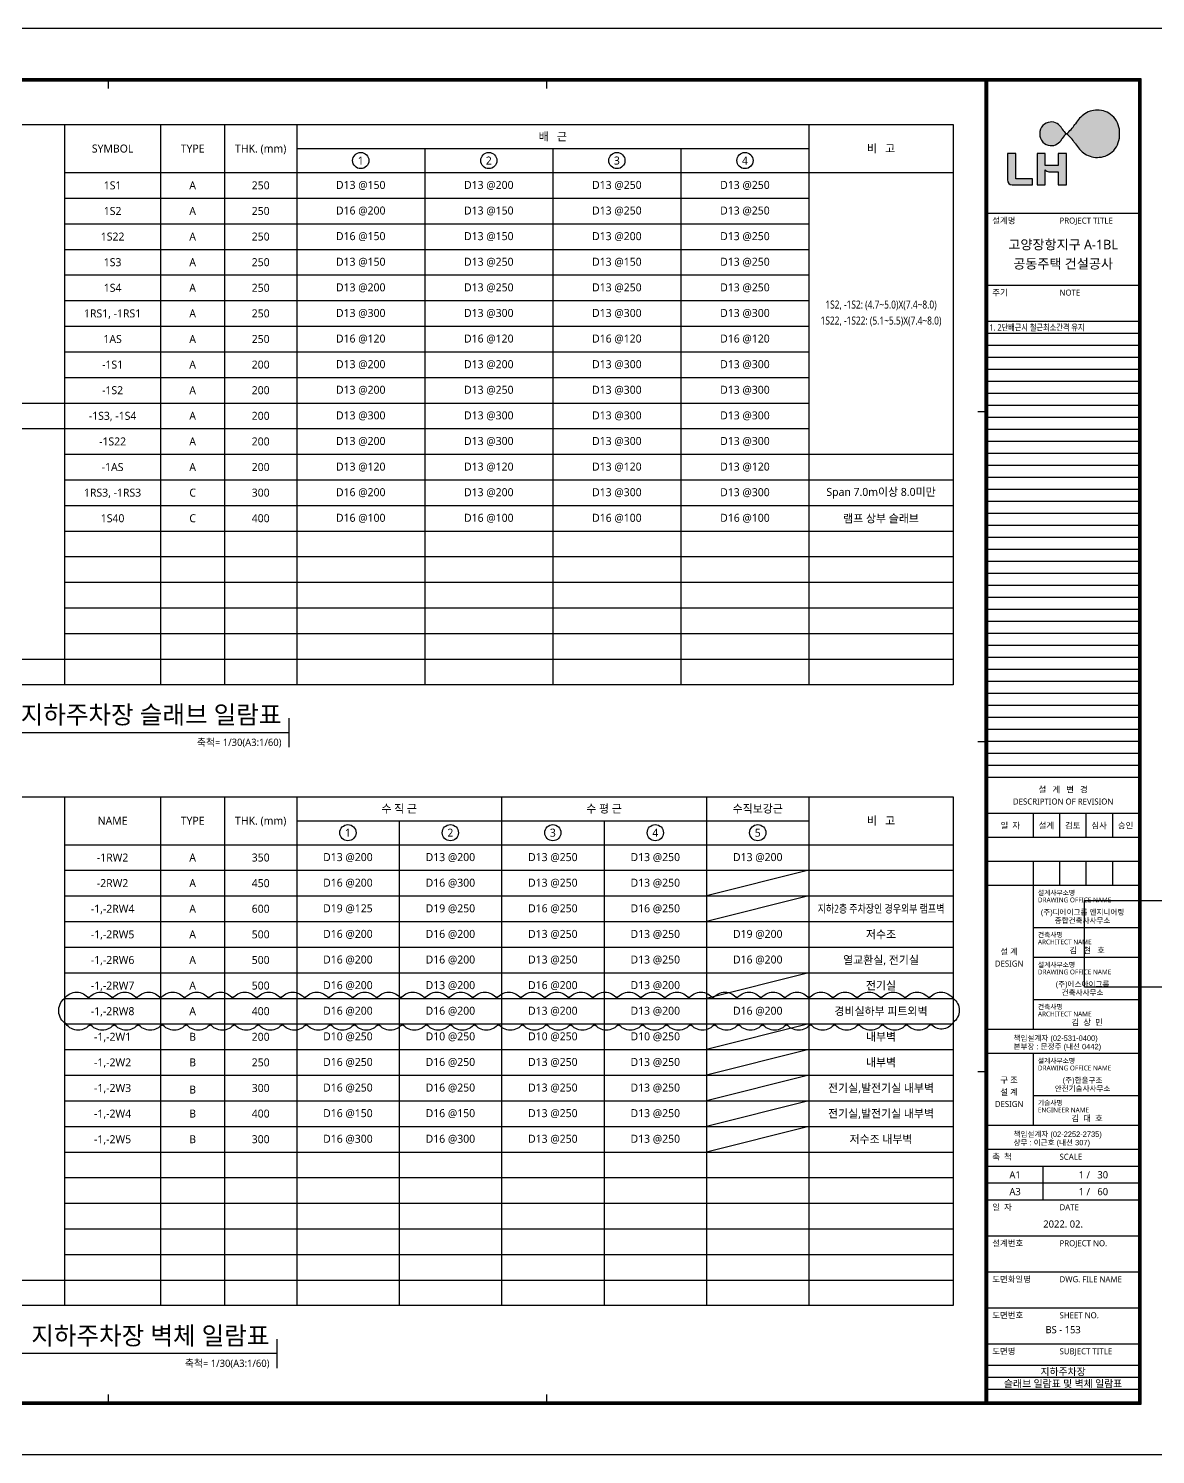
# Model space of a CAD drawing. Header units: millimetres. Extents: x 321717 to 696608, y -514806 to -16026.
# Drawn here: x 389763 to 403842, y -485163 to -467343 of the extents above; entities that cross this region are included whole.
import ezdxf
from ezdxf.enums import TextEntityAlignment as Align

# ---------------------------------------------------------------- set-up
doc = ezdxf.new("R2010")
doc.units = ezdxf.units.MM
doc.header["$LTSCALE"] = 65
doc.linetypes.add('FORM_고양장항A-1BL-S$0$HID', pattern=[2.3, 1.5, -0.8])
doc.layers.get('Defpoints').update_dxf_attribs({"color": 145})
doc.layers.add('220126', color=181, linetype='Continuous', plot=False)
doc.layers.add('FORM_고양장항A-1BL-S$0$DEFPOINT', color=144, linetype='Continuous', plot=False)
for name, color, linetype in [('FORM_고양장항A-1BL-S$0$FORM', 7, 'Continuous'), ('FORM_고양장항A-1BL-S$0$FTEXT', 3, 'Continuous'), ('FORM_고양장항A-1BL-S$0$LH마크', 253, 'Continuous'), ('FORM_고양장항A-1BL-S$0$TEXT', 3, 'Continuous'), ('FORM_고양장항A-1BL-S$0$시흥장현 A-9BL(건축폼)$0$FORM TEXT', 7, 'Continuous'), ('LINE', 7, 'Continuous')]:
    doc.layers.add(name, color=color, linetype=linetype)
doc.layers.add('TEXT', color=3, linetype='Continuous', lineweight=9)
doc.styles.add('FORM_고양장항A-1BL-S$0$맑은고딕', font='malgun_0.ttf')
doc.styles.add('FORM_고양장항A-1BL-S$0$시흥장현 A-9BL(건축폼)$0$FORM-의정부고산(건축)$0$돋움', font='Dotum.ttf')
doc.styles.add('맑은고딕', font='malgun_0.ttf')
picture_1 = doc.add_image_def('image1.jpg', size_in_pixel=(2126, 2126))

# ---------------------------------------------------------------- blocks, each defined once
blk = doc.blocks.new('FORM_고양장항A-1BL-S')
at = {"layer": 'FORM_고양장항A-1BL-S$0$LH마크'}
h = blk.add_hatch(color=256, dxfattribs=at)
edge = h.paths.add_edge_path()
edge.add_ellipse((777.5120366010963, 564.7777114903022), major_axis=(-0.02159848308638231, 19.19947578344629), ratio=0.9999988826607065, start_angle=220.3160542666334, end_angle=235.7161672747215)
edge.add_ellipse((780.1822295766472, 563.7980365819697), major_axis=(11.63553466031951, 11.6355346603195), ratio=0.9999995785260982, start_angle=278.3719928566697, end_angle=279.7926827259736)
edge.add_ellipse((805.6007515508829, 547.0051341328237), major_axis=(0.01866363475384163, 14.02645855967481), ratio=0.9999988821937925, start_angle=394.96846678515556, end_angle=418.6858257556404, ccw=False)
edge.add_ellipse((802.7134298440217, 550.4017932872687), major_axis=(-0.0005301727484946196, 9.598206712760295), ratio=0.9999988824009329, start_angle=354.9363527238226, end_angle=392.349660986295, ccw=False)
edge.add_ellipse((802.8853871766626, 550.8263927475948), major_axis=(0.00340075212795909, 9.161071405456902), ratio=0.9999988815880413, start_angle=313.08945440778825, end_angle=355.7978530240622, ccw=False)
edge.add_ellipse((802.2519161794482, 550.6334521343399), major_axis=(-0.00272221685361018, 9.759959947316588), ratio=0.9999988820086083, start_angle=267.15847194408525, end_angle=311.3399578879178, ccw=False)
edge.add_ellipse((802.2519161794482, 549.671215354598), major_axis=(0.002345730923483197, 9.759960045523917), ratio=0.9999988819608775, start_angle=228.6578319515284, end_angle=272.8393178946566, ccw=False)
edge.add_ellipse((802.8853871766626, 549.4782747404117), major_axis=(-0.001195197933472944, 9.161071959040585), ratio=0.9999988820220781, start_angle=184.2159411120079, end_angle=226.9243397014058, ccw=False)
edge.add_ellipse((802.7134298440217, 549.9028742007379), major_axis=(0.0007995421070614982, 9.59820669418543), ratio=0.9999988819849818, start_angle=147.6519469810335, end_angle=185.0652552603508, ccw=False)
edge.add_ellipse((805.6007515508829, 553.2995333551828), major_axis=(-0.0146797010598394, 14.02646328916932), ratio=0.9999988823698344, start_angle=121.33044795241909, end_angle=145.0478069355882, ccw=False)
edge.add_ellipse((780.1822295766472, 536.5066309060369), major_axis=(-11.63553220987993, 11.63553220987993), ratio=0.9999997837762815, start_angle=260.2073153029904, end_angle=261.628005449331)
edge.add_ellipse((777.5120366010963, 535.5269559977044), major_axis=(0.03702439887233611, 19.19945221449301), ratio=0.999998882848964, start_angle=-55.67013267916648, end_angle=-40.27001964361233)
edge = h.paths.add_edge_path()
edge.add_ellipse((795.6964670699238, 557.0060145651389), major_axis=(0.006864801860395151, 8.99295968458668), ratio=0.9999988827231661, start_angle=123.23707871012789, end_angle=139.6948369544317, ccw=False)
edge.add_ellipse((788.9257939476668, 552.7252627146829), major_axis=(-0.7009870625855058, 0.7009870625855058), ratio=0.9999999437731498, start_angle=70.64073618081011, end_angle=85.40595803884457, ccw=False)
edge.add_ellipse((782.6291739661394, 549.0609563897763), major_axis=(-0.00838486509904391, 6.297509315924676), ratio=0.9999988821287467, start_angle=-59.16259633342766, end_angle=-32.43732604062858)
edge.add_ellipse((783.5754979457854, 550.5891971896801), major_axis=(0.0003907985917620074, 4.500137694815403), ratio=0.9999988822598063, start_angle=-32.59340767870501, end_angle=6.828384972939124)
edge.add_ellipse((783.5434234086572, 550.2362834793914), major_axis=(0.002745875946588449, 4.847301688027194), ratio=0.9999988842119085, start_angle=5.983778684998008, end_angle=45.80586987389822)
edge.add_ellipse((783.5089925024806, 550.4199431204636), major_axis=(-0.002355894959272277, 4.695759708345227), ratio=0.9999988832972008, start_angle=47.05758428077518, end_angle=93.23828646313216)
edge.add_ellipse((783.5089925024806, 549.884724367543), major_axis=(0.002355895489691475, 4.695759708344957), ratio=0.9999988832972013, start_angle=86.76171354333981, end_angle=132.9424157256968)
edge.add_ellipse((783.5434234049319, 550.0683840086151), major_axis=(-0.004028469242848608, 4.847300791718968), ratio=0.9999988837406935, start_angle=134.1789697115022, end_angle=174.0010609071454)
edge.add_ellipse((783.5754979457854, 549.7154702983264), major_axis=(-0.0003907988740895081, 4.500137694815236), ratio=0.9999988822598063, start_angle=173.1716150234662, end_angle=212.5934076751104)
edge.add_ellipse((782.6291739661394, 551.2437110982303), major_axis=(0.008384865413569927, 6.297509315924258), ratio=0.999998882128746, start_angle=212.4373260434902, end_angle=239.1625963362892)
edge.add_ellipse((788.9257939476668, 547.579404774255), major_axis=(0.7009870745422859, 0.7009870745422859), ratio=0.999999927333072, start_angle=94.59404188595232, end_angle=109.35926357312451, ccw=False)
edge.add_ellipse((795.6964670699238, 543.2986529228676), major_axis=(-0.001238716836780558, 8.992962225506153), ratio=0.9999988827506152, start_angle=400.34100785461936, end_angle=416.79876607149504, ccw=False)
h = blk.add_hatch(color=256, dxfattribs=at)
edge = h.paths.add_edge_path()
edge.add_line((768.8121202457844, 531.4260161464501), (768.8121202457844, 541.9678076190341))
edge.add_line((768.8121202457844, 541.9678076190341), (765.28352654168, 541.9678076190341))
edge.add_line((765.28352654168, 541.9678076190341), (765.28352654168, 530.9121352323731))
edge.add_arc((767.28352654168, 530.9121352323731), 2, 180, 270)
edge.add_line((767.28352654168, 528.9121352323731), (775.7887969780861, 528.912135232373))
edge.add_line((775.7887969780861, 528.912135232373), (775.7887969780861, 531.4260161464501))
edge.add_line((775.7887969780861, 531.4260161464501), (768.8121202457844, 531.4260161464501))
h = blk.add_hatch(color=256, dxfattribs=at)
edge = h.paths.add_edge_path()
edge.add_line((777.6351411920189, 541.9678076190341), (777.6351411920189, 528.912135232373))
edge.add_line((777.6351411920189, 528.912135232373), (781.0521581974028, 528.912135232373))
edge.add_line((781.0521581974028, 528.912135232373), (781.0521581974028, 535.1371330489803))
edge.add_ellipse((782.6773167383074, 536.2946097833503), major_axis=(-0.000413403052623914, 1.995218884663901), ratio=0.9999988843474573, start_angle=125.4474759443961, end_angle=176.5601751768511)
edge.add_line((782.5580159779786, 534.3029607517112), (786.4845400359629, 534.3029607517112))
edge.add_line((786.4845400359629, 534.3029607517112), (786.4845400359629, 528.912135232373))
edge.add_line((786.4845400359629, 528.912135232373), (789.9015570450722, 528.912135232373))
edge.add_line((789.9015570450722, 528.912135232373), (789.9015570450722, 541.9678076190341))
edge.add_line((789.9015570450722, 541.9678076190341), (786.4845400359629, 541.9678076190341))
edge.add_line((786.4845400359629, 541.9678076190341), (786.4845400359629, 536.8843866876725))
edge.add_line((786.4845400359629, 536.8843866876725), (781.0521581974028, 536.8843866876725))
edge.add_line((781.0521581974028, 536.8843866876725), (781.0521581974028, 541.9678076190341))
edge.add_line((781.0521581974028, 541.9678076190341), (777.6351411920189, 541.9678076190341))
at = {"layer": 'FORM_고양장항A-1BL-S$0$DEFPOINT', "color": 1}
for p, q in [((391, 569), (391, 572)), ((573.5, 569), (573.5, 572)), ((753, 434.5), (756, 434.5000000000001)), ((753, 297), (756, 297)), ((753, 159.5), (756, 159.5)), ((391, 22), (391, 25)), ((573.5, 22), (573.5, 25))]:
    blk.add_line(p, q, dxfattribs=at)
at = {"layer": 'FORM_고양장항A-1BL-S$0$DEFPOINT', "linetype": 'FORM_고양장항A-1BL-S$0$HID'}
for p, q in [((820, 467), (757, 467)), ((820, 457), (757, 457)), ((820, 447), (757, 447)), ((820, 437), (757, 437)), ((820, 427), (757, 427)), ((820, 417), (757, 417)), ((820, 407), (757, 407)), ((820, 397), (757, 397)), ((820, 387), (757, 387)), ((820, 377), (757, 377)), ((820, 367), (757, 367)), ((820, 357), (757, 357)), ((820, 347), (757, 347)), ((820, 337), (757, 337)), ((820, 327), (757, 327)), ((820, 317), (757, 317)), ((820, 306.9999997930549), (757, 306.9999997930549)), ((820, 296.9999997930549), (757, 296.9999997930549)), ((820, 286.9999997930549), (757, 286.9999997930549)), ((820, 37), (757, 37)), ((820, 32), (757, 32)), ((820, 27), (757, 27))]:
    blk.add_line(p, q, dxfattribs=at)
at = {"layer": 'FORM_고양장항A-1BL-S$0$DEFPOINT'}
blk.add_lwpolyline([(0, 594), (0, 0), (841, 0), (841, 594), (0, 594)], dxfattribs=at)
at = {"layer": 'FORM_고양장항A-1BL-S$0$FORM'}
for p, q in [((820, 517), (757, 517)), ((820, 487), (757, 487)), ((820, 472), (757, 472)), ((820, 462), (757, 462)), ((820, 452), (757, 452)), ((820, 442), (757, 442)), ((820, 432), (757, 432)), ((820, 422), (757, 422)), ((820, 412), (757, 412)), ((820, 402), (757, 402)), ((820, 392), (757, 392)), ((820, 382), (757, 382)), ((820, 372), (757, 372)), ((820, 362), (757, 362)), ((820, 351.9999999998836), (757, 351.9999999998836)), ((820, 341.9999999998836), (757, 341.9999999998836)), ((820, 331.9999999998836), (757, 331.9999999998836)), ((820, 321.9999999998836), (757, 321.9999999998836)), ((820, 311.9999997929385), (757, 311.9999997929385)), ((820, 301.9999997929385), (757, 301.9999997929385)), ((820, 291.9999997929385), (757, 291.9999997929385)), ((820, 281.9999997929385), (757, 281.9999997929385)), ((820, 281.9999997929385), (757, 281.9999997929385)), ((820, 266.9999997929385), (757, 266.9999997929385)), ((776, 266.9999997929385), (776, 256.9999997929385)), ((787, 266.9999997929385), (787, 256.9999997929385)), ((798, 266.9999997929385), (798, 256.9999997929385)), ((809, 266.9999997929385), (809, 256.9999997929385)), ((820, 256.9999997929385), (757, 256.9999997929385)), ((820, 246.9999997929385), (757, 246.9999997929385)), ((775.9999999997672, 246.9999997928221), (775.9999999997672, 236.9999997928221)), ((786.9999999997672, 246.9999997928221), (786.9999999997672, 236.9999997928221)), ((797.9999999997672, 246.9999997928221), (797.9999999997672, 236.9999997928221)), ((808.9999999997672, 246.9999997928221), (808.9999999997672, 236.9999997928221)), ((820, 236.9999997930549), (757, 236.9999997930549)), ((775.9999999997672, 237), (775.999999999767, 177)), ((775.9999999997672, 219.5), (820, 219.5)), ((820, 207), (775.9999999997672, 207)), ((775.9999999997672, 189.5), (820, 189.5)), ((820, 177), (757, 177)), ((820, 167), (757, 167)), ((775.9999999997672, 167), (775.999999999767, 137)), ((775.9999999997672, 149.5), (820, 149.5)), ((820, 137), (757, 137)), ((820, 127), (757, 127)), ((820, 127), (757, 127)), ((820, 120), (757, 120)), ((780, 120), (780, 106)), ((820, 113), (757, 113)), ((820, 106), (757, 106)), ((820, 91), (757, 91)), ((820, 76), (757, 76)), ((820, 61), (757, 61)), ((820, 46), (757, 46))]:
    blk.add_line(p, q, dxfattribs=at)
for points in [[(25, 573), (25, 21), (757, 21), (757, 573)], [(26, 572), (26, 22), (756, 22), (756, 572)], [(757, 572), (757, 22), (820, 22), (820, 572)]]:
    blk.add_lwpolyline(points, close=True, dxfattribs=at)
at = {"layer": 'FORM_고양장항A-1BL-S$0$FORM', "const_width": 1}
blk.add_lwpolyline([(25.5, 572.5), (25.5, 21.5), (756.5, 21.5), (756.5, 572.5)], close=True, dxfattribs=at)
blk.add_lwpolyline([(757, 21.5), (820.5, 21.5), (820.5, 572.5), (757, 572.5)], dxfattribs=at)
at = {"layer": 'FORM_고양장항A-1BL-S$0$FORM'}
blk.add_lwpolyline([(757, 21), (821, 21), (821, 573), (757, 573)], dxfattribs=at)
at = {"layer": 'FORM_고양장항A-1BL-S$0$LH마크'}
blk.add_lwpolyline([(768.8121202457844, 531.4260161464501), (768.8121202457844, 541.9678076190341), (765.28352654168, 541.9678076190341), (765.28352654168, 530.9121352323731, 0.4142135623730978), (767.28352654168, 528.9121352323731), (775.7887969780861, 528.912135232373), (775.7887969780861, 531.4260161464501)], format="xyb", close=True, dxfattribs=at)
blk.add_lwpolyline([(782.5580159779786, 534.3029607517112), (786.4845400359629, 534.3029607517112), (786.4845400359629, 528.912135232373), (789.9015570450722, 528.912135232373), (789.9015570450722, 541.9678076190341), (786.4845400359629, 541.9678076190341), (786.4845400359629, 536.8843866876725), (781.0521581974028, 536.8843866876725), (781.0521581974028, 541.9678076190341), (777.6351411920189, 541.9678076190341), (777.6351411920189, 528.912135232373), (781.0521581974028, 528.912135232373), (781.0521581974028, 535.1371330489803)], dxfattribs=at)
for centre, major_axis, ratio, start_param, end_param in [((805.6007515508829, 547.0051341328237), (0.01866364607842805, 14.02645855965973), 0.9999988821937923, 0.6103148805826146, 1.024260884494987), ((802.7134298440217, 550.4017932872687), (-0.0005301722584782508, 9.598206712760033), 0.9999988824009336, -0.08837731707788565, 0.5646080961658568), ((802.8853871766626, 550.8263927475948), (0.003400751817444686, 9.161071405457017), 0.9999988815880411, -0.8187434745249031, -0.0733413004167327), ((783.5089925024806, 550.4199431204636), (-0.002355894959272276, 4.695759708345225), 0.9999988832972008, 0.8213097837342547, 1.627315087699315), ((783.5434234086572, 550.2362834793914), (0.002745875946588449, 4.847301688027194), 0.9999988842119085, 0.1044366397638719, 0.7994632460396036), ((783.5754979457854, 550.5891971896801), (0.0003907985917619971, 4.500137694815261), 0.9999988822598063, -0.5688622784382045, 0.1191778003714916), ((782.6291739661394, 549.0609563897763), (-0.00838486509904391, 6.297509315924676), 0.9999988821287467, -1.032582100046638, -0.5661381399518648), ((777.5120366010963, 564.7777114903022), (-0.02159848308638231, 19.19947578344629), 0.9999988826607065, 3.845240541955254, 4.114023219125599), ((780.1822295766472, 563.7980365819697), (11.63553466031951, 11.6355346603195), 0.9999995785260982, 4.858507820687022, 4.883303536556102), ((802.2519161794482, 550.6334521343399), (-0.002722219416329674, 9.75995994731588), 0.9999988820086076, 4.66279495975861, 5.433907357902082), ((783.5089925024806, 549.884724367543), (0.002355895489691476, 4.695759708344958), 0.9999988832972013, 1.514277566003436, 2.320282869968496), ((783.5434234049319, 550.0683840086151), (-0.004028469242848608, 4.847300791718968), 0.9999988837406935, 2.341864808399459, 3.036891414792878), ((782.6291739661394, 551.2437110982303), (0.008384865413569925, 6.297509315924255), 0.999998882128746, 3.707730793591602, 4.174174753686374), ((788.9257939476668, 552.7252627146829), (-0.700987062585513, 0.700987062585513), 0.999999943773139, 1.232913432387822, 1.490615168597958), ((788.9257939476668, 547.579404774255), (0.7009870745422877, 0.7009870745422876), 0.9999999273330696, 1.650977483679293, 1.90867921690732), ((795.6964670699238, 557.0060145651389), (0.006864802392496911, 8.992959684586273), 0.9999988827231666, 2.150892784090308, 2.438134852950649), ((795.6964670699238, 543.2986529228676), (-0.001238735083169428, 8.992962225503609), 0.9999988827506168, 0.7040834086070373, 0.9913254769886706), ((777.5120366010963, 535.5269559977044), (0.03702439887233502, 19.19945221449245), 0.999998882848964, -0.9716271102735472, -0.7028444326238286), ((802.2519161794482, 549.671215354598), (0.002345731131241998, 9.759960045523863), 0.9999988819608779, 3.990832028047346, 4.761944426178527), ((783.5754979457854, 549.7154702983264), (-0.0003907988740895081, 4.500137694815236), 0.9999988822598063, 3.022414853155563, 3.71045493196526), ((780.1822295766472, 536.5066309060369), (-11.63553220987993, 11.63553220987993), 0.9999997837762815, 4.541474389812208, 4.566270110516492), ((805.6007515508829, 553.2995333551828), (-0.01467970102094349, 14.02646328916936), 0.999998882369835, 2.117615799692099, 2.531561803825854), ((802.7134298440217, 549.9028742007379), (0.0007995429396725551, 9.598206694185077), 0.9999988819849815, 2.577012621885882, 3.229998035423623), ((802.8853871766626, 549.4782747404117), (-0.001195197141435843, 9.161071959040688), 0.9999988820220782, 3.215174707150978, 3.960576880790073), ((782.6773167383074, 536.2946097833503), (-0.000413403052623914, 1.995218884663901), 0.9999988843474573, 2.189471493546094, 3.081556384734013)]:
    blk.add_ellipse(centre, major_axis=major_axis, ratio=ratio, start_param=start_param, end_param=end_param, dxfattribs=at)
at = {"layer": 'FORM_고양장항A-1BL-S$0$FTEXT', "style": 'FORM_고양장항A-1BL-S$0$맑은고딕'}
for s, height, p in [('설계명', 2.5, (759, 514)), ('PROJECT TITLE', 2.5, (787, 514)), ('주기', 2.5, (759, 484)), ('NOTE', 2.5, (787, 484)), ('설계사무소명', 2, (777.9999999997672, 233.9999999998836)), ('DRAWING OFFICE NAME', 2, (777.9999999997672, 230.9999999998836)), ('ARCHITECT NAME', 2, (777.9999999997672, 213.4999999998836)), ('건축사명', 2, (777.9999999997672, 216.4999999998836)), ('설계사무소명', 2, (777.9999999997672, 203.9999999998836)), ('DRAWING OFFICE NAME', 2, (777.9999999997672, 200.9999999998836)), ('ARCHITECT NAME', 2, (777.9999999997672, 183.4999999998836)), ('건축사명', 2, (777.9999999997672, 186.4999999998836)), ('설계사무소명', 2, (777.9999999997672, 163.9999999998836)), ('DRAWING OFFICE NAME', 2, (777.9999999997672, 160.9999999998836)), ('기술사명', 2, (777.9999999997672, 146.4999999998836)), ('ENGINEER NAME', 2, (777.9999999997672, 143.4999999998836)), ('축  척', 2.5, (759, 124)), ('SCALE', 2.5, (787, 124)), ('1 /', 3, (795, 116.5)), ('1 /', 3, (795, 109.5)), ('일  자', 2.5, (759, 103)), ('DATE', 2.5, (787, 103)), ('설계번호', 2.5, (759, 88)), ('PROJECT NO.', 2.5, (787, 88)), ('도면화일명', 2.5, (759, 73)), ('DWG. FILE NAME', 2.5, (787, 73)), ('도면번호', 2.5, (759, 58)), ('SHEET NO.', 2.5, (787, 58)), ('도면명', 2.5, (759, 43)), ('SUBJECT TITLE', 2.5, (787, 43))]:
    blk.add_text(s, height=height, dxfattribs=at).set_placement(p, align=Align.MIDDLE_LEFT)
for s, height, p in [('DESCRIPTION OF REVISION', 2.5, (788.5, 271.9999997929385)), ('설   계   변   경', 2.5, (788.5, 276.9999997929385)), ('일  자', 2.5, (766.5, 261.9999997929385)), ('설계', 2.5, (781.5, 261.9999997929385)), ('검토', 2.5, (792.5, 261.9999997929385)), ('심사', 2.5, (803.5, 261.9999997929385)), ('승인', 2.5, (814.5, 261.9999997929385)), ('설 계', 2.5, (765.9999999997672, 209.5)), ('김   현   호', 2.5, (798.4999999997672, 210)), ('DESIGN', 2.5, (765.9999999997672, 204.5)), ('김  상  민', 2.5, (798.4999999997672, 180)), ('구 조', 2.5, (765.9999999997672, 156)), ('설 계', 2.5, (765.9999999997672, 151)), ('DESIGN', 2.5, (765.9999999997672, 146)), ('김  대  호', 2.5, (798.4999999997672, 140)), ('A1', 3, (768.5, 116.5)), ('A3', 3, (768.5, 109.5)), ('2022. 02.', 3, (788.5, 96))]:
    blk.add_text(s, height=height, dxfattribs=at).set_placement(p, align=Align.MIDDLE_CENTER)
at = {"layer": 'FORM_고양장항A-1BL-S$0$TEXT', "color": 6, "style": 'FORM_고양장항A-1BL-S$0$맑은고딕'}
for s, p in [('고양장항지구 A-1BL', (788.5, 504.0000000007981)), ('공동주택 건설공사', (788.5, 496))]:
    blk.add_text(s, height=4.000000000000026, dxfattribs=at).set_placement(p, align=Align.MIDDLE_CENTER)
at = {"layer": 'FORM_고양장항A-1BL-S$0$시흥장현 A-9BL(건축폼)$0$FORM TEXT', "color": 3, "style": 'FORM_고양장항A-1BL-S$0$시흥장현 A-9BL(건축폼)$0$FORM-의정부고산(건축)$0$돋움'}
for s, p in [('(주)디에이그룹 엔지니어링', (796.5866720448007, 225.9088249637207)), ('종합건축사사무소', (796.5866720448007, 222.4088249637207)), ('(주)에스아이그룹', (796.5866720448007, 195.9088249637207)), ('건축사사무소', (796.5866720448007, 192.4088249637207)), ('(주)한울구조', (796.5866720448007, 155.9088249637207)), ('안전기술사사무소', (796.5866720448007, 152.4088249637207))]:
    blk.add_text(s, height=2.25, dxfattribs=at).set_placement(p, align=Align.MIDDLE_CENTER)
for s, p in [('책임설계자 (02-531-0400)', (767.8521458009745, 172.2949948295427)), ('본부장 : 문정주 (내선 0442)', (767.8521458009745, 168.7927272254237)), ('상무 : 이근호 (내선 307)', (767.8521458009745, 128.7927272254237)), ('책임설계자 (02-2252-2735)', (767.8521458009745, 132.2949948295427))]:
    blk.add_text(s, height=2.25, dxfattribs=at).set_placement(p)
at = {"color": 7, "true_color": 0xffffff}
image = blk.add_image(picture_1, insert=(797.4493165522649, 194.7293170675739), size_in_units=(36.00000000000001, 36.00000000000001), dxfattribs=at)
image.dxf.flags = 7

msp = doc.modelspace()

# ---------------------------------------------------------------- linework, layer by layer
at = {"layer": '220126'}
msp.add_lwpolyline([(390213.6123512468, -479462.9853561132, -0.52056705), (390513.6123512468, -479462.9853561132, -0.52056705), (390813.6123512468, -479462.9853561132, -0.52056705), (391113.6123512468, -479462.9853561132, -0.52056705), (391413.6123512468, -479462.9853561132, -0.52056705), (391713.6123512468, -479462.9853561132, -0.52056705), (392013.6123512468, -479462.9853561132, -0.52056705), (392313.6123512468, -479462.9853561132, -0.52056705), (392613.6123512468, -479462.9853561132, -0.52056705), (392913.6123512468, -479462.9853561132, -0.52056705), (393213.6123512468, -479462.9853561132, -0.52056705), (393513.6123512468, -479462.9853561132, -0.52056705), (393813.6123512468, -479462.9853561132, -0.52056705), (394113.6123512468, -479462.9853561132, -0.52056705), (394413.6123512468, -479462.9853561132, -0.52056705), (394713.6123512468, -479462.9853561132, -0.52056705), (395013.6123512468, -479462.9853561132, -0.52056705), (395313.6123512468, -479462.9853561132, -0.52056705), (395613.6123512468, -479462.9853561132, -0.52056705), (395913.6123512468, -479462.9853561132, -0.52056705), (396213.6123512468, -479462.9853561132, -0.52056705), (396513.6123512468, -479462.9853561132, -0.52056705), (396813.6123512468, -479462.9853561132, -0.52056705), (397113.6123512468, -479462.9853561132, -0.52056705), (397413.6123512468, -479462.9853561132, -0.52056705), (397713.6123512468, -479462.9853561132, -0.52056705), (398013.6123512468, -479462.9853561132, -0.52056705), (398313.6123512468, -479462.9853561132, -0.52056705), (398613.6123512468, -479462.9853561132, -0.52056705), (398913.6123512468, -479462.9853561132, -0.52056705), (399213.6123512468, -479462.9853561132, -0.52056705), (399513.6123512468, -479462.9853561132, -0.52056705), (399813.6123512468, -479462.9853561132, -0.52056705), (400113.6123512468, -479462.9853561132, -0.52056705), (400413.6123512468, -479462.9853561132, -0.52056705), (400713.6123512468, -479462.9853561132, -0.52056705), (401013.6123512468, -479462.9853561132, -0.52056705), (401313.6123512468, -479462.9853561132, -0.52056705), (401313.6123512468, -479762.9853561133, -0.52056705), (401033.6123512467, -479782.9853561132, -0.52056705), (400733.6123512467, -479782.9853561132, -0.52056705), (400433.6123512467, -479782.9853561132, -0.52056705), (400133.6123512467, -479782.9853561132, -0.52056705), (399833.6123512467, -479782.9853561132, -0.52056705), (399533.6123512467, -479782.9853561132, -0.52056705), (399233.6123512467, -479782.9853561132, -0.52056705), (398933.6123512467, -479782.9853561132, -0.52056705), (398633.6123512467, -479782.9853561132, -0.52056705), (398333.6123512467, -479782.9853561132, -0.52056705), (398033.6123512467, -479782.9853561132, -0.52056705), (397733.6123512467, -479782.9853561132, -0.52056705), (397433.6123512467, -479782.9853561132, -0.52056705), (397133.6123512467, -479782.9853561132, -0.52056705), (396833.6123512467, -479782.9853561132, -0.52056705), (396533.6123512467, -479782.9853561132, -0.52056705), (396233.6123512467, -479782.9853561132, -0.52056705), (395933.6123512467, -479782.9853561132, -0.52056705), (395633.6123512467, -479782.9853561132, -0.52056705), (395333.6123512467, -479782.9853561132, -0.52056705), (395033.6123512467, -479782.9853561132, -0.52056705), (394733.6123512467, -479782.9853561132, -0.52056705), (394433.6123512467, -479782.9853561132, -0.52056705), (394133.6123512467, -479782.9853561132, -0.52056705), (393833.6123512467, -479782.9853561132, -0.52056705), (393533.6123512467, -479782.9853561132, -0.52056705), (393233.6123512467, -479782.9853561132, -0.52056705), (392933.6123512467, -479782.9853561132, -0.52056705), (392633.6123512467, -479782.9853561132, -0.52056705), (392333.6123512467, -479782.9853561132, -0.52056705), (392033.6123512467, -479782.9853561132, -0.52056705), (391733.6123512467, -479782.9853561132, -0.52056705), (391433.6123512467, -479782.9853561132, -0.52056705), (391133.6123512467, -479782.9853561132, -0.52056705), (390833.6123512467, -479782.9853561132, -0.52056705), (390533.6123512467, -479782.9853561132, -0.52056705), (390233.6123512467, -479782.9853561132, -0.52056705)], format="xyb", close=True, dxfattribs=at)
at = {"layer": 'Defpoints'}
for p, q in [((393013.6123512524, -475962.9853561134), (393013.6123512522, -476322.9853561134)), ((393013.6123512524, -476142.9853561134), (388513.6123512524, -476142.9853561132)), ((392863.6123512524, -483722.9853561134), (392863.6123512522, -484082.9853561134)), ((392863.6123512524, -483902.9853561134), (388663.6123512524, -483902.9853561132))]:
    msp.add_line(p, q, dxfattribs=at)
at = {"layer": 'LINE', "color": 7, "linetype": 'Continuous'}
for p, q in [((390213.6123512464, -468542.9853561132), (390213.6123512467, -475542.9853561132)), ((391413.6123512464, -468542.9853561132), (391413.6123512467, -475542.9853561132)), ((392213.6123512464, -468542.9853561132), (392213.6123512467, -475542.9853561132)), ((393113.6123512464, -468542.9853561132), (393113.6123512467, -475542.9853561132)), ((399513.6123512464, -468542.9853561132), (399513.6123512469, -475542.9853561132)), ((393113.6123512464, -468842.9853561132), (399513.6123512464, -468842.9853561132)), ((394713.6123512464, -468842.9853561132), (394713.6123512467, -475542.9853561132)), ((396313.6123512464, -468842.9853561132), (396313.6123512467, -475542.9853561132)), ((397913.6123512464, -468842.9853561132), (397913.6123512467, -475542.9853561132)), ((390213.6123512464, -469142.9853561132), (401313.6123512462, -469142.9853561132)), ((390213.6123512464, -469462.9853561132), (399513.6123512464, -469462.9853561132)), ((390213.6123512464, -469782.9853561132), (399513.6123512465, -469782.9853561132)), ((390213.6123512464, -470102.9853561132), (399513.6123512465, -470102.9853561132)), ((390213.6123512464, -470422.9853561132), (399513.6123512465, -470422.9853561132)), ((390213.6123512464, -470742.9853561132), (399513.6123512465, -470742.9853561132)), ((390213.6123512464, -471062.9853561132), (399513.6123512466, -471062.9853561132)), ((390213.6123512464, -471382.9853561132), (399513.6123512466, -471382.9853561132)), ((390213.6123512464, -471702.9853561132), (399513.6123512466, -471702.9853561132)), ((387713.6123512461, -472022.9853561133), (390213.6123512465, -472022.9853561132)), ((390213.6123512464, -472022.9853561132), (399513.6123512466, -472022.9853561132)), ((385213.6123512461, -472342.9853561133), (390213.6123512466, -472342.9853561132)), ((390213.6123512464, -472342.9853561132), (399513.6123512467, -472342.9853561132)), ((390213.6123512464, -472662.9853561132), (401313.6123512465, -472662.9853561132)), ((390213.6123512464, -472982.9853561132), (401313.6123512463, -472982.9853561132)), ((390213.6123512464, -473302.9853561132), (401313.6123512465, -473302.9853561132)), ((390213.6123512464, -473622.9853561132), (401313.6123512463, -473622.9853561132)), ((390213.6123512464, -473942.9853561132), (401313.6123512463, -473942.9853561132)), ((390213.6123512464, -474262.9853561132), (401313.6123512463, -474262.9853561132)), ((390213.6123512464, -474582.9853561132), (401313.6123512463, -474582.9853561132)), ((390213.6123512464, -474902.9853561132), (401313.6123512463, -474902.9853561132)), ((385213.6123512461, -475222.9853561134), (390213.6123512467, -475222.9853561132)), ((390213.6123512464, -475222.9853561132), (401313.6123512463, -475222.9853561132)), ((390213.6123512467, -476942.9853561132), (390213.6123512471, -483302.9853561132)), ((391413.6123512467, -476942.9853561132), (391413.6123512471, -483302.9853561132)), ((392213.6123512467, -476942.9853561132), (392213.6123512471, -483302.9853561132)), ((393113.6123512467, -476942.9853561132), (393113.6123512471, -483302.9853561132)), ((395673.6123512467, -476942.9853561132), (395673.6123512471, -483302.9853561132)), ((398233.6123512467, -476942.9853561132), (398233.6123512471, -483302.9853561132)), ((399513.6123512467, -476942.9853561132), (399513.6123512473, -483302.9853561132)), ((393113.6123512467, -477242.9853561132), (399513.6123512468, -477242.9853561132)), ((394393.6123512467, -477242.9853561132), (394393.6123512471, -483302.9853561132)), ((396953.6123512467, -477242.9853561132), (396953.6123512471, -483302.9853561132)), ((390213.6123512468, -477542.9853561132), (401313.6123512467, -477542.9853561132)), ((390213.6123512468, -477862.9853561132), (401313.6123512468, -477862.9853561132)), ((399513.6123512467, -477862.9853561132), (398233.6123512468, -478182.9853561134)), ((390213.6123512468, -478182.9853561132), (401313.6123512466, -478182.9853561132)), ((399513.6123512479, -478182.9853561132), (398233.612351248, -478502.9853561134)), ((390213.6123512468, -478502.9853561132), (401313.6123512466, -478502.9853561132)), ((390213.6123512468, -478822.9853561132), (401313.6123512466, -478822.9853561132)), ((390213.6123512468, -479142.9853561132), (401313.6123512466, -479142.9853561132)), ((399513.6123512468, -479142.9853561132), (398233.6123512469, -479462.9853561134)), ((390213.6123512468, -479462.9853561132), (401313.6123512466, -479462.9853561132)), ((390213.6123512468, -479782.9853561132), (401313.6123512468, -479782.9853561132)), ((399513.6123512468, -479782.9853561132), (398233.6123512469, -480102.9853561134)), ((390213.6123512468, -480102.9853561132), (401313.6123512466, -480102.9853561132)), ((399513.6123512469, -480102.9853561132), (398233.612351247, -480422.9853561134)), ((390213.6123512468, -480422.9853561132), (401313.6123512468, -480422.9853561132)), ((399513.6123512469, -480422.9853561132), (398233.6123512471, -480742.9853561134)), ((390213.6123512468, -480742.9853561132), (401313.6123512466, -480742.9853561132)), ((399513.6123512469, -480742.9853561132), (398233.6123512471, -481062.9853561134)), ((390213.6123512468, -481062.9853561132), (401313.6123512466, -481062.9853561132)), ((399513.6123512469, -481062.9853561132), (398233.6123512471, -481382.9853561134)), ((390213.6123512468, -481382.9853561132), (401313.6123512466, -481382.9853561132)), ((390213.6123512469, -481702.9853561132), (401313.6123512466, -481702.9853561132)), ((390213.6123512469, -482022.9853561132), (401313.6123512466, -482022.9853561132)), ((390213.6123512469, -482342.9853561132), (401313.6123512466, -482342.9853561132)), ((390213.6123512469, -482662.9853561132), (401313.6123512466, -482662.9853561132)), ((385213.6123512465, -482982.9853561134), (390213.6123512469, -482982.9853561132)), ((390213.6123512469, -482982.9853561132), (401313.6123512466, -482982.9853561132))]:
    msp.add_line(p, q, dxfattribs=at)
for points in [[(380213.6123512466, -475542.9853561134), (380213.6123512461, -468542.9853561134), (401313.6123512462, -468542.9853561132), (401313.6123512466, -475542.9853561132), (380213.6123512465, -475542.9853561134)], [(380213.6123512469, -483302.9853561134), (380213.6123512466, -476942.9853561134), (401313.6123512467, -476942.9853561132), (401313.6123512469, -483302.9853561132), (380213.6123512468, -483302.9853561134)]]:
    msp.add_lwpolyline(points, dxfattribs=at)
at = {"layer": 'LINE'}
for centre in [(393913.6123512464, -468992.9853561132), (395513.6123512464, -468992.9853561132), (397113.6123512464, -468992.9853561132), (398713.6123512464, -468992.9853561132), (393753.6123512467, -477392.9853561132), (395033.6123512467, -477392.9853561132), (396313.6123512467, -477392.9853561132), (397593.6123512467, -477392.9853561132), (398873.6123512468, -477392.9853561132)]:
    msp.add_circle(centre, 101.2458746228849, dxfattribs=at)
at = {"layer": 'TEXT'}
for p, q in [((389113.6123512524, -476142.9853561132), (393013.6123512524, -476142.9853561134)), ((389263.6123512524, -483902.9853561132), (392863.6123512524, -483902.9853561134))]:
    msp.add_line(p, q, dxfattribs=at)

# ---------------------------------------------------------------- block references
at = {"xscale": 30, "yscale": 30, "zscale": 30}
msp.add_blockref('FORM_고양장항A-1BL-S', (379033.6123512524, -485162.9853561129), dxfattribs=at)

# ---------------------------------------------------------------- texts
at = {"layer": 'TEXT', "style": '맑은고딕'}
for s, height, p in [('배   근', 100, (396313.6123512464, -468692.9853561132)), ('SYMBOL', 100, (390813.6123512464, -468842.9853561132)), ('TYPE', 100, (391813.6123512464, -468842.9853561132)), ('THK. (mm)', 100, (392663.6123512464, -468842.9853561132)), ('비   고', 100, (400413.6123512464, -468842.9853561132)), ('1', 100, (393913.6123512464, -468992.9853561132)), ('2', 100, (395513.6123512464, -468992.9853561132)), ('3', 100, (397113.6123512464, -468992.9853561132)), ('4', 100, (398713.6123512464, -468992.9853561132)), ('수 직 근', 100, (394393.6123512467, -477092.9853561132)), ('수 평 근', 100, (396953.6123512467, -477092.9853561132)), ('수직보강근', 100, (398873.6123512467, -477092.9853561132)), ('NAME', 100, (390813.6123512467, -477242.9853561132)), ('TYPE', 100, (391813.6123512467, -477242.9853561132)), ('THK. (mm)', 100, (392663.6123512467, -477242.9853561132)), ('비   고', 100, (400413.6123512467, -477242.9853561132)), ('1', 100, (393753.6123512467, -477392.9853561132)), ('2', 100, (395033.6123512467, -477392.9853561132)), ('3', 100, (396313.6123512467, -477392.9853561132)), ('4', 100, (397593.6123512467, -477392.9853561132)), ('5', 100, (398873.6123512468, -477392.9853561132)), ('30', 90, (403183.6123512497, -481667.9853561141)), ('60', 90, (403183.6123512497, -481877.9853561141)), ('BS - 153', 90, (402688.61235125, -483602.9853561134)), ('지하주차장', 90, (402688.61235125, -484127.9853561132)), ('슬래브 일람표 및 벽체 일람표', 90, (402688.61235125, -484277.9853561132))]:
    msp.add_text(s, height=height, dxfattribs=at).set_placement(p, align=Align.MIDDLE_CENTER)
at = {"layer": 'TEXT', "linetype": 'ByBlock', "style": '맑은고딕'}
for s, p in [('1S1', (390813.6123512464, -469302.9853561132)), ('A', (391813.6123512464, -469302.9853561132)), ('250', (392663.6123512464, -469302.9853561132)), ('1S2', (390813.6123512464, -469622.9853561132)), ('A', (391813.6123512464, -469622.9853561132)), ('250', (392663.6123512464, -469622.9853561132)), ('1S22', (390813.6123512465, -469942.9853561132)), ('A', (391813.6123512465, -469942.9853561132)), ('250', (392663.6123512465, -469942.9853561132)), ('1S3', (390813.6123512465, -470262.9853561132)), ('A', (391813.6123512465, -470262.9853561132)), ('250', (392663.6123512465, -470262.9853561132)), ('1S4', (390813.6123512465, -470582.9853561132)), ('A', (391813.6123512464, -470582.9853561132)), ('250', (392663.6123512464, -470582.9853561132)), ('1RS1, -1RS1', (390813.6123512465, -470902.9853561132)), ('A', (391813.6123512464, -470902.9853561132)), ('250', (392663.6123512464, -470902.9853561132)), ('1AS', (390813.6123512465, -471222.9853561132)), ('A', (391813.6123512465, -471222.9853561132)), ('250', (392663.6123512465, -471222.9853561132)), ('-1S1', (390813.6123512466, -471542.9853561132)), ('A', (391813.6123512465, -471542.9853561132)), ('200', (392663.6123512465, -471542.9853561132)), ('-1S2', (390813.6123512465, -471862.9853561132)), ('A', (391813.6123512464, -471862.9853561132)), ('200', (392663.6123512464, -471862.9853561132)), ('-1S3, -1S4', (390813.6123512465, -472182.9853561132)), ('A', (391813.6123512464, -472182.9853561132)), ('200', (392663.6123512464, -472182.9853561132)), ('-1S22', (390813.6123512465, -472502.9853561132)), ('A', (391813.6123512465, -472502.9853561132)), ('200', (392663.6123512465, -472502.9853561132)), ('-1AS', (390813.6123512465, -472822.9853561132)), ('A', (391813.6123512465, -472822.9853561132)), ('200', (392663.6123512465, -472822.9853561132)), ('1RS3, -1RS3', (390813.6123512465, -473142.9853561132)), ('C', (391813.6123512464, -473142.9853561132)), ('300', (392663.6123512464, -473142.9853561132)), ('1S40', (390813.6123512465, -473462.9853561132)), ('C', (391813.6123512464, -473462.9853561132)), ('400', (392663.6123512464, -473462.9853561132)), ('-1RW2', (390813.6123512467, -477702.9853561132)), ('A', (391813.6123512467, -477702.9853561132)), ('350', (392663.6123512467, -477702.9853561132)), ('-2RW2', (390813.6123512467, -478022.9853561132)), ('A', (391813.6123512467, -478022.9853561132)), ('450', (392663.6123512467, -478022.9853561132)), ('-1,-2RW4', (390813.6123512467, -478342.9853561132)), ('A', (391813.6123512468, -478342.9853561132)), ('600', (392663.6123512468, -478342.9853561132)), ('-1,-2RW5', (390813.6123512467, -478662.9853561132)), ('A', (391813.6123512468, -478662.9853561132)), ('500', (392663.6123512468, -478662.9853561132)), ('저수조', (400413.6123512467, -478662.9853561132)), ('-1,-2RW6', (390813.6123512467, -478982.9853561132)), ('A', (391813.6123512468, -478982.9853561132)), ('500', (392663.6123512468, -478982.9853561132)), ('열교환실, 전기실', (400413.6123512468, -478982.9853561132)), ('-1,-2RW7', (390813.6123512467, -479302.9853561133)), ('A', (391813.6123512468, -479302.9853561132)), ('500', (392663.6123512468, -479302.9853561132)), ('전기실', (400413.6123512468, -479302.9853561132)), ('-1,-2W1', (390813.6123512467, -479942.9853561133)), ('200', (392663.6123512468, -479942.9853561132)), ('내부벽', (400413.6123512467, -479942.9853561132)), ('B', (391813.6123512468, -479942.9853561132)), ('-1,-2W2', (390813.6123512467, -480262.9853561133)), ('B', (391813.6123512468, -480262.9853561132)), ('250', (392663.6123512468, -480262.9853561132)), ('내부벽', (400413.6123512467, -480262.9853561132)), ('-1,-2W3', (390813.6123512467, -480582.9853561132)), ('B', (391813.6123512468, -480602.9853561132)), ('300', (392663.6123512468, -480582.9853561132)), ('전기실,발전기실 내부벽', (400413.6123512467, -480582.9853561132)), ('-1,-2W4', (390813.6123512467, -480902.9853561133)), ('B', (391813.6123512469, -480902.9853561132)), ('400', (392663.6123512469, -480902.9853561132)), ('전기실,발전기실 내부벽', (400413.6123512467, -480902.9853561132)), ('-1,-2W5', (390813.6123512467, -481222.9853561133)), ('B', (391813.6123512469, -481222.9853561132)), ('300', (392663.6123512469, -481222.9853561132)), ('저수조 내부벽', (400413.6123512467, -481222.9853561132))]:
    msp.add_text(s, height=100, dxfattribs=at).set_placement(p, align=Align.MIDDLE_CENTER)
for s, p in [('D13 @150', (393913.6123512464, -469302.9853561132)), ('D13 @200', (395513.6123512464, -469302.9853561132)), ('D13 @250', (397113.6123512464, -469302.9853561132)), ('D13 @250', (398713.6123512464, -469302.9853561132)), ('D16 @200', (393913.6123512464, -469622.9853561132)), ('D13 @150', (395513.6123512464, -469622.9853561132)), ('D13 @250', (397113.6123512464, -469622.9853561132)), ('D13 @250', (398713.6123512464, -469622.9853561132)), ('D16 @150', (393913.6123512465, -469942.9853561132)), ('D13 @150', (395513.6123512464, -469942.9853561132)), ('D13 @200', (397113.6123512464, -469942.9853561132)), ('D13 @250', (398713.6123512464, -469942.9853561132)), ('D13 @150', (393913.6123512465, -470262.9853561132)), ('D13 @250', (395513.6123512465, -470262.9853561132)), ('D13 @150', (397113.6123512465, -470262.9853561132)), ('D13 @250', (398713.6123512465, -470262.9853561132)), ('D13 @200', (393913.6123512465, -470582.9853561132)), ('D13 @250', (395513.6123512465, -470582.9853561132)), ('D13 @250', (397113.6123512465, -470582.9853561132)), ('D13 @250', (398713.6123512465, -470582.9853561132)), ('D13 @300', (393913.6123512465, -470902.9853561132)), ('D13 @300', (395513.6123512465, -470902.9853561132)), ('D13 @300', (397113.6123512465, -470902.9853561132)), ('D13 @300', (398713.6123512465, -470902.9853561132)), ('D16 @120', (393913.6123512465, -471222.9853561132)), ('D16 @120', (395513.6123512465, -471222.9853561132)), ('D16 @120', (397113.6123512465, -471222.9853561132)), ('D16 @120', (398713.6123512465, -471222.9853561132)), ('D13 @200', (393913.6123512466, -471542.9853561132)), ('D13 @200', (395513.6123512464, -471542.9853561132)), ('D13 @300', (397113.6123512464, -471542.9853561132)), ('D13 @300', (398713.6123512464, -471542.9853561132)), ('D13 @200', (393913.6123512466, -471862.9853561132)), ('D13 @250', (395513.6123512465, -471862.9853561132)), ('D13 @300', (397113.6123512465, -471862.9853561132)), ('D13 @300', (398713.6123512465, -471862.9853561132)), ('D13 @300', (393913.6123512466, -472182.9853561132)), ('D13 @300', (395513.6123512465, -472182.9853561132)), ('D13 @300', (397113.6123512465, -472182.9853561132)), ('D13 @300', (398713.6123512465, -472182.9853561132)), ('D13 @200', (393913.6123512466, -472502.9853561132)), ('D13 @300', (395513.6123512465, -472502.9853561132)), ('D13 @300', (397113.6123512465, -472502.9853561132)), ('D13 @300', (398713.6123512465, -472502.9853561132)), ('D13 @120', (393913.6123512467, -472822.9853561132)), ('D13 @120', (395513.6123512466, -472822.9853561132)), ('D13 @120', (397113.6123512466, -472822.9853561132)), ('D13 @120', (398713.6123512466, -472822.9853561132)), ('D16 @200', (393913.6123512467, -473142.9853561132)), ('D13 @200', (395513.6123512466, -473142.9853561132)), ('D13 @300', (397113.6123512466, -473142.9853561132)), ('D13 @300', (398713.6123512466, -473142.9853561132)), ('Span 7.0m이상 8.0미만', (400413.6123512465, -473142.9853561132)), ('D16 @100', (393913.6123512467, -473462.9853561132)), ('D16 @100', (395513.6123512466, -473462.9853561132)), ('D16 @100', (397113.6123512466, -473462.9853561132)), ('D16 @100', (398713.6123512466, -473462.9853561132)), ('램프 상부 슬래브', (400413.6123512466, -473462.9853561132)), ('D13 @200', (393753.6123512468, -477702.9853561132)), ('D13 @200', (395033.6123512468, -477702.9853561132)), ('D13 @250', (396313.6123512468, -477702.9853561132)), ('D13 @250', (397593.6123512468, -477702.9853561132)), ('D13 @200', (398873.6123512468, -477702.9853561132)), ('D16 @200', (393753.6123512468, -478022.9853561132)), ('D16 @300', (395033.6123512468, -478022.9853561132)), ('D13 @250', (396313.6123512468, -478022.9853561132)), ('D13 @250', (397593.6123512468, -478022.9853561132)), ('D19 @125', (393753.6123512468, -478342.9853561132)), ('D19 @250', (395033.6123512468, -478342.9853561132)), ('D16 @250', (396313.6123512468, -478342.9853561132)), ('D16 @250', (397593.6123512468, -478342.9853561132)), ('D16 @200', (393753.6123512468, -478662.9853561132)), ('D16 @200', (395033.6123512468, -478662.9853561132)), ('D13 @250', (396313.6123512468, -478662.9853561132)), ('D13 @250', (397593.6123512468, -478662.9853561132)), ('D19 @200', (398873.6123512468, -478662.9853561132)), ('D16 @200', (393753.6123512468, -478982.9853561132)), ('D16 @200', (395033.6123512468, -478982.9853561132)), ('D13 @250', (396313.6123512468, -478982.9853561132)), ('D13 @250', (397593.6123512468, -478982.9853561132)), ('D16 @200', (398873.6123512468, -478982.9853561132)), ('D16 @200', (393753.6123512469, -479302.9853561132)), ('D13 @200', (395033.6123512469, -479302.9853561132)), ('D16 @200', (396313.6123512469, -479302.9853561132)), ('D13 @200', (397593.6123512469, -479302.9853561132)), ('D10 @250', (393753.6123512469, -479942.9853561132)), ('D10 @250', (395033.6123512469, -479942.9853561132)), ('D10 @250', (396313.6123512469, -479942.9853561132)), ('D10 @250', (397593.6123512469, -479942.9853561132)), ('D16 @250', (393753.6123512469, -480262.9853561135)), ('D16 @250', (395033.6123512469, -480262.9853561134)), ('D13 @250', (396313.6123512469, -480262.9853561134)), ('D13 @250', (397593.6123512469, -480262.9853561134)), ('D16 @250', (393753.6123512469, -480582.9853561132)), ('D16 @250', (395033.6123512469, -480582.9853561132)), ('D13 @250', (396313.6123512469, -480582.9853561132)), ('D13 @250', (397593.6123512469, -480582.9853561132)), ('D16 @150', (393753.6123512469, -480902.9853561135)), ('D16 @150', (395033.6123512469, -480902.9853561134)), ('D13 @250', (396313.6123512469, -480902.9853561134)), ('D13 @250', (397593.6123512469, -480902.9853561134)), ('D16 @300', (393753.6123512469, -481222.9853561135)), ('D16 @300', (395033.6123512469, -481222.9853561134)), ('D13 @250', (396313.6123512469, -481222.9853561134)), ('D13 @250', (397593.6123512469, -481222.9853561134))]:
    msp.add_text(s, height=100, dxfattribs=at).set_placement(p, align=Align.MIDDLE)
at = {"layer": 'TEXT', "linetype": 'ByBlock', "style": '맑은고딕', "width": 0.8}
for s, p in [('1S2, -1S2: (4.7~5.0)X(7.4~8.0)', (400413.6123512464, -470802.9853561132)), ('1S22, -1S22: (5.1~5.5)X(7.4~8.0)', (400413.6123512464, -471002.9853561132))]:
    msp.add_text(s, height=100, dxfattribs=at).set_placement(p, align=Align.MIDDLE)
for s, p in [('1.', (401768.6123512524, -471077.9853561129)), ('2단배근시 철근최소간격 유지', (401868.6123512524, -471077.9853561129))]:
    msp.add_text(s, height=80, dxfattribs=at).set_placement(p, align=Align.MIDDLE_LEFT)
at = {"layer": 'TEXT', "style": '맑은고딕'}
for s, height, p in [('지하주차장 슬래브 일람표', 225, (392923.6123512524, -475917.9853561134)), ('축척= 1/30(A3:1/60)', 90, (392923.6123512524, -476262.9853561134)), ('지하주차장 벽체 일람표', 225, (392773.6123512524, -483677.9853561134)), ('축척= 1/30(A3:1/60)', 90, (392773.6123512524, -484022.9853561134))]:
    msp.add_text(s, height=height, dxfattribs=at).set_placement(p, align=Align.MIDDLE_RIGHT)
at = {"layer": 'TEXT', "linetype": 'ByBlock', "style": '맑은고딕', "width": 0.8}
msp.add_text('지하2층 주차장인 경우외부 램프벽', height=100, dxfattribs=at).set_placement((400413.6123512476, -478342.9853561132), align=Align.MIDDLE_CENTER)
at = {"layer": 'TEXT', "color": 1, "linetype": 'ByBlock', "style": '맑은고딕'}
for s, p in [('-1,-2RW8', (390813.6123512469, -479622.9853561133)), ('A', (391813.612351247, -479622.9853561132)), ('400', (392663.612351247, -479622.9853561132)), ('경비실하부 피트외벽', (400413.612351247, -479622.9853561132))]:
    msp.add_text(s, height=100, dxfattribs=at).set_placement(p, align=Align.MIDDLE_CENTER)
for s, p in [('D16 @200', (393753.6123512471, -479622.9853561132)), ('D16 @200', (395033.6123512471, -479622.9853561132)), ('D13 @200', (396313.6123512471, -479622.9853561132)), ('D13 @200', (397593.6123512471, -479622.9853561132)), ('D16 @200', (398873.6123512471, -479622.9853561132))]:
    msp.add_text(s, height=100, dxfattribs=at).set_placement(p, align=Align.MIDDLE)

doc.saveas('drawing.dxf')
